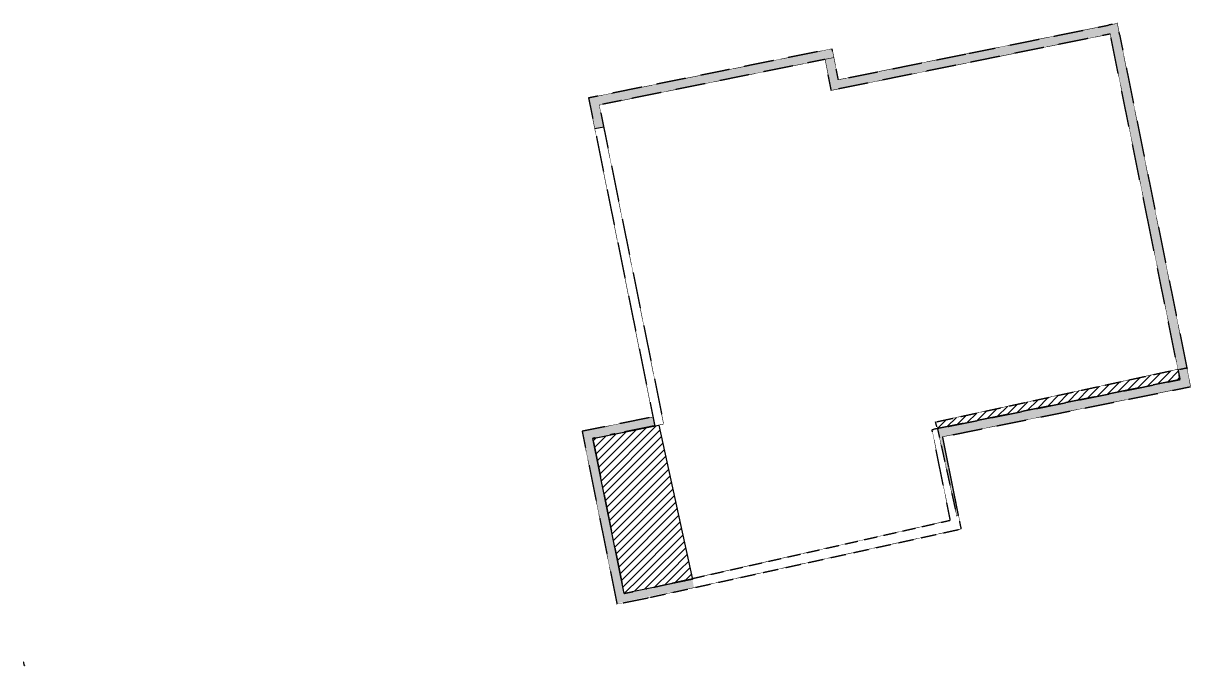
# Model space of a CAD drawing. Header units: inches. Extents: x 18308121 to 18310706, y 67592983 to 67594404.
import ezdxf

# ---------------------------------------------------------------- set-up
doc = ezdxf.new("R2010")
doc.units = ezdxf.units.IN
doc.header["$MEASUREMENT"] = 0
for name, pattern in [('BORDER2', [0.875, 0.25, -0.125, 0.25, -0.125, 0, -0.125]), ('DASHED2', [0.375, 0.25, -0.125]), ('HIDDEN2', [0.1875, 0.125, -0.0625])]:
    doc.linetypes.add(name, pattern=pattern)
for name, color, linetype in [('A-Anno-Dim 100', 9, 'Continuous'), ('A-Anno-Dim 25', 9, 'Continuous'), ('A-Anno-Dim 50', 9, 'Continuous'), ('A-Anno-Symbol 100', 2, 'Continuous'), ('A-Anno-Symbol 25', 2, 'Continuous'), ('A-Anno-Symbol 50', 2, 'Continuous'), ('A-Anno-Text 100', 2, 'Continuous'), ('A-Anno-Text 25', 2, 'Continuous'), ('A-Anno-Text 50', 2, 'Continuous'), ('A-Building Line', 240, 'BORDER2'), ('A-CENTER', 12, 'BORDER2'), ('A-Concrete', 4, 'Continuous'), ('A-Dashed', 9, 'DASHED2'), ('A-Demo', 2, 'DASHED2'), ('A-Demolition-hatch', 50, 'Continuous'), ('A-Door', 9, 'Continuous'), ('A-Elec', 2, 'Continuous'), ('A-Elec Dashed', 12, 'Continuous'), ('A-Flor-Strs', 8, 'Continuous'), ('A-Ground', 4, 'Continuous'), ('A-Hatch Conc.', 141, 'Continuous'), ('A-Hatch Elevation', 30, 'Continuous'), ('A-Hatch Shadow', 253, 'Continuous'), ('A-Hatch Wall', 240, 'Continuous'), ('A-Hatch Window', 96, 'Continuous'), ('A-HATCH-01', 30, 'Continuous'), ('A-HATCH-02', 140, 'Continuous'), ('A-HATCH-03', 72, 'Continuous'), ('A-HATCH-04', 201, 'Continuous'), ('A-HATCH-05', 40, 'Continuous'), ('A-HATCH-06', 61, 'Continuous'), ('A-hatch-floor', 253, 'Continuous'), ('A-Kkt', 2, 'DASHED2'), ('A-Light Fixture', 2, 'Continuous'), ('A-Ovhd', 9, 'HIDDEN2'), ('A-pfix', 12, 'Continuous'), ('A-Pool', 131, 'Continuous'), ('A-Property Line', 162, 'BORDER2'), ('A-View 1', 3, 'Continuous'), ('A-View 2', 2, 'Continuous'), ('A-view 3', 9, 'Continuous'), ('A-View 4', 8, 'Continuous'), ('A-View 5', 12, 'Continuous'), ('A-Wall', 3, 'Continuous'), ('A-Wall Hatch', 252, 'Continuous'), ('A-Wall_Head', 8, 'DASHED2'), ('A-Window', 12, 'Continuous'), ('A-Window sill', 9, 'Continuous')]:
    doc.layers.add(name, color=color, linetype=linetype)
doc.layers.add('A-Area', color=11, linetype='Continuous', plot=False)
doc.layers.add('A-unplot', color=3, linetype='Continuous', plot=False)
pattern_1 = [(44.99999999999997, (18307256.00431007, 67592024.84251298), (-8.838834764831848, 8.838834764831846), [])]

# ---------------------------------------------------------------- blocks, each defined once
blk = doc.blocks.new('layers')
at = {"layer": 'A-HATCH-01'}
blk.add_hatch(color=256, dxfattribs=at).paths.add_polyline_path([(-16.64990881157806, -137.2079014624815), (-16.64990881176432, -128.7079014667655), (-8.149908812788766, -128.7079014669518), (-8.149908812602519, -137.2079014624815)])
at = {"layer": 'A-HATCH-02'}
blk.add_hatch(color=256, dxfattribs=at).paths.add_polyline_path([(-5.649908814558302, -126.2079014683266), (-5.64990881465144, -117.7079014731695), (2.85009118423099, -117.7079014731695), (2.85009118423099, -126.2079014685129)])
at = {"layer": 'A-HATCH-03'}
blk.add_hatch(color=256, dxfattribs=at).paths.add_polyline_path([(-16.6499088134407, -126.2079014669518), (-16.64990881353384, -117.707901471981), (-8.149908814651425, -117.7079014716084), (-8.149908814465164, -126.2079014673243)])
at = {"layer": 'A-HATCH-04'}
blk.add_hatch(color=256, dxfattribs=at).paths.add_polyline_path([(-5.649908815365052, -104.2079014776398), (-5.64990881545819, -95.70790148211015), (2.85009118351735, -95.70790148248267), (2.850091183610488, -104.2079014778261)])
at = {"layer": 'A-HATCH-05'}
blk.add_hatch(color=256, dxfattribs=at).paths.add_polyline_path([(-16.64990881340927, -115.207901471981), (-16.64990881350241, -106.707901476265), (-8.149908814526867, -106.7079014764513), (-8.149908814526867, -115.207901471981)])
at = {"layer": 'A-HATCH-06'}
blk.add_hatch(color=256, dxfattribs=at).paths.add_polyline_path([(-16.64990881434059, -104.2079014764513), (-16.64990881443373, -95.70790148110791), (-8.149908815365052, -95.70790148092165), (-8.14990881517879, -104.2079014766376)])
at = {"layer": 'A-hatch-floor'}
blk.add_hatch(color=256, dxfattribs=at).paths.add_polyline_path([(-5.649908814433729, -115.2079014729832), (-5.649908814713143, -106.7079014774535), (2.850091184355534, -106.7079014774535), (2.850091184448672, -115.2079014731694)])
at = {"layer": 'A-Pool'}
blk.add_hatch(color=256, dxfattribs=at).paths.add_polyline_path([(-5.649908812695656, -137.2079014634837), (-5.64990881278878, -128.7079014681403), (2.850091186186773, -128.7079014679541), (2.850091186279897, -137.20790146367)])
blk.add_lwpolyline([(-19.34255722974774, 55.55932498360951), (4.971274426455267, 55.55932498360951)])
for points in [[(-16.64990881434059, -104.2079014764513), (-16.64990881443373, -95.70790148110791), (-8.149908815365052, -95.70790148092165), (-8.14990881517879, -104.2079014766376)], [(-16.64990881415434, -115.207901471981), (-16.64990881434059, -106.7079014764513), (-8.149908815365052, -106.707901476265), (-8.149908815271914, -115.207901471981)], [(-16.6499088134407, -126.2079014669518), (-16.64990881353384, -117.707901471981), (-8.149908814651425, -117.7079014716084), (-8.149908814465164, -126.2079014673243)], [(-16.64990881325443, -137.2079014624815), (-16.6499088134407, -128.7079014669518), (-8.149908814558287, -128.7079014667655), (-8.149908814372026, -137.2079014622952)], [(-5.649908815365052, -104.2079014776398), (-5.64990881545819, -95.70790148211015), (2.85009118351735, -95.70790148248267), (2.850091183610488, -104.2079014778261)], [(-5.64990881545819, -115.2079014731694), (-5.649908815644466, -106.7079014776398), (2.85009118351735, -106.7079014772673), (2.850091183610488, -115.2079014731694)], [(-5.649908814558302, -126.2079014683266), (-5.64990881465144, -117.7079014731695), (2.85009118423099, -117.7079014731695), (2.85009118423099, -126.2079014685129)], [(-5.649908814372026, -137.2079014634837), (-5.649908814558302, -128.7079014681403), (2.850091184417252, -128.7079014677678), (2.850091184510376, -137.20790146367)]]:
    blk.add_lwpolyline(points, close=True)
at = {"layer": 'A-Anno-Dim 100'}
blk.add_lwpolyline([(-19.34255722974774, 37.55932498360951), (4.971274426455267, 37.55932498360951)], dxfattribs=at)
at = {"layer": 'A-Anno-Dim 25'}
blk.add_line((-19.34255722974774, 58.55932498360951), (4.971274426455267, 58.55932498360951), dxfattribs=at)
at = {"layer": 'A-Anno-Dim 50'}
blk.add_lwpolyline([(-19.34255722974774, 34.55932498360951), (4.971274426455267, 34.55932498360951)], dxfattribs=at)
at = {"layer": 'A-Anno-Symbol 100'}
blk.add_lwpolyline([(-19.34255722974774, -10.44067501639049), (4.971274426455267, -10.44067501639049)], dxfattribs=at)
at = {"layer": 'A-Anno-Symbol 25'}
blk.add_lwpolyline([(-19.34255722974774, -13.44067501639049), (4.971274426455267, -13.44067501639049)], dxfattribs=at)
at = {"layer": 'A-Anno-Symbol 50'}
blk.add_lwpolyline([(-19.34255722974774, -16.44067501639049), (4.971274426455267, -16.44067501639049)], dxfattribs=at)
at = {"layer": 'A-Anno-Text 100'}
blk.add_lwpolyline([(-19.34255722974774, -19.44067501639049), (4.971274426455267, -19.44067501639049)], dxfattribs=at)
at = {"layer": 'A-Anno-Text 25'}
blk.add_line((-19.34255722974774, 61.55932498360949), (4.971274426455267, 61.55932498360949), dxfattribs=at)
at = {"layer": 'A-Anno-Text 50'}
blk.add_line((-19.34255722974774, 64.55932498360949), (4.971274426455267, 64.55932498360949), dxfattribs=at)
at = {"layer": 'A-Area'}
blk.add_line((-19.34255722974774, 67.55932498360949), (4.971274426455267, 67.55932498360949), dxfattribs=at)
at = {"layer": 'A-Building Line'}
blk.add_lwpolyline([(-19.34255722974774, 52.55932498360951), (4.971274426455267, 52.55932498360951)], dxfattribs=at)
at = {"layer": 'A-CENTER', "ltscale": 0.5}
blk.add_line((-19.34255722974774, -61.4406750163905), (4.971274426455267, -61.4406750163905), dxfattribs=at)
at = {"layer": 'A-Concrete'}
blk.add_lwpolyline([(-19.34255722974774, 49.55932498360951), (4.971274426455267, 49.55932498360951)], dxfattribs=at)
at = {"layer": 'A-Dashed'}
blk.add_lwpolyline([(-19.34255722974774, 46.55932498360951), (4.971274426455267, 46.55932498360951)], dxfattribs=at)
at = {"layer": 'A-Demo'}
blk.add_lwpolyline([(-19.34255722974774, 43.55932498360951), (4.971274426455267, 43.55932498360951)], dxfattribs=at)
at = {"layer": 'A-Demolition-hatch'}
blk.add_lwpolyline([(-19.34255722974774, 40.55932498360951), (4.971274426455267, 40.55932498360951)], dxfattribs=at)
at = {"layer": 'A-Door'}
blk.add_lwpolyline([(-19.34255722974774, 31.55932498360951), (4.971274426455267, 31.55932498360951)], dxfattribs=at)
at = {"layer": 'A-Elec'}
blk.add_lwpolyline([(-19.34255722974774, 28.55932498360951), (4.971274426455267, 28.55932498360951)], dxfattribs=at)
at = {"layer": 'A-Elec Dashed'}
blk.add_lwpolyline([(-19.34255722974774, 25.55932498360951), (4.971274426455267, 25.55932498360951)], dxfattribs=at)
at = {"layer": 'A-Flor-Strs'}
blk.add_line((-19.34255722974774, 70.55932498360949), (4.971274426455267, 70.55932498360949), dxfattribs=at)
at = {"layer": 'A-Ground'}
blk.add_line((-19.34255722974774, -55.44067501639049), (4.971274426455267, -55.44067501639049), dxfattribs=at)
at = {"layer": 'A-Hatch Conc.'}
blk.add_lwpolyline([(-19.34255722974774, 19.55932498360951), (4.971274426455267, 19.55932498360951)], dxfattribs=at)
at = {"layer": 'A-Hatch Elevation'}
blk.add_lwpolyline([(-19.34255722974774, 16.55932498360951), (4.971274426455267, 16.55932498360951)], dxfattribs=at)
at = {"layer": 'A-Hatch Shadow'}
blk.add_lwpolyline([(-19.34255722974774, 13.55932498360951), (4.971274426455267, 13.55932498360951)], dxfattribs=at)
at = {"layer": 'A-Hatch Wall'}
blk.add_lwpolyline([(-19.34255722974774, 10.55932498360951), (4.971274426455267, 10.55932498360951)], dxfattribs=at)
at = {"layer": 'A-Hatch Window'}
blk.add_lwpolyline([(-19.34255722974774, 7.559324983609514), (4.971274426455267, 7.559324983609514)], dxfattribs=at)
at = {"layer": 'A-HATCH-01'}
blk.add_line((4.971274426455267, -88.90705031651099), (-19.34255722974774, -88.90705031651099), dxfattribs=at)
at = {"layer": 'A-HATCH-02'}
blk.add_line((4.971274426455267, -85.90705031651099), (-19.34255722974774, -85.90705031651099), dxfattribs=at)
at = {"layer": 'A-HATCH-03'}
blk.add_line((4.971274426455267, -82.90705031651099), (-19.34255722974774, -82.90705031651099), dxfattribs=at)
at = {"layer": 'A-HATCH-04'}
blk.add_line((4.971274426455267, -73.90705031651099), (-19.34255722974774, -73.90705031651099), dxfattribs=at)
at = {"layer": 'A-HATCH-05'}
blk.add_line((4.971274426455267, -76.90705031651099), (-19.34255722974774, -76.90705031651099), dxfattribs=at)
at = {"layer": 'A-HATCH-06'}
blk.add_line((4.971274426455267, -70.90705031651099), (-19.34255722974774, -70.90705031651099), dxfattribs=at)
at = {"layer": 'A-hatch-floor'}
blk.add_line((4.971274426455267, -79.90705031651099), (-19.34255722974774, -79.90705031651099), dxfattribs=at)
at = {"layer": 'A-Kkt'}
blk.add_lwpolyline([(-19.34255722974774, 4.559324983609514), (4.971274426455267, 4.559324983609514)], dxfattribs=at)
at = {"layer": 'A-Light Fixture'}
blk.add_lwpolyline([(-19.34255722974774, 1.559324983609514), (4.971274426455267, 1.559324983609514)], dxfattribs=at)
at = {"layer": 'A-Ovhd'}
blk.add_lwpolyline([(-19.34255722974774, -1.440675016390486), (4.971274426455267, -1.440675016390486)], dxfattribs=at)
at = {"layer": 'A-pfix'}
blk.add_line((-19.34255722974774, -58.44067501639049), (4.971274426455267, -58.44067501639049), dxfattribs=at)
at = {"layer": 'A-Pool'}
blk.add_line((4.971274426455267, -91.90705031651099), (-19.34255722974774, -91.90705031651099), dxfattribs=at)
blk.add_lwpolyline([(-19.34255722974774, -4.440675016390486), (4.971274426455267, -4.440675016390486)], dxfattribs=at)
at = {"layer": 'A-Property Line'}
blk.add_lwpolyline([(-19.34255722974774, -7.440675016390486), (4.971274426455267, -7.440675016390486)], dxfattribs=at)
at = {"layer": 'A-unplot'}
blk.add_lwpolyline([(-19.34255722974774, -22.44067501639049), (4.971274426455267, -22.44067501639049)], dxfattribs=at)
at = {"layer": 'A-View 1'}
blk.add_lwpolyline([(-19.34255722974774, -25.44067501639049), (4.971274426455267, -25.44067501639049)], dxfattribs=at)
at = {"layer": 'A-View 2'}
blk.add_lwpolyline([(-19.34255722974774, -28.44067501639049), (4.971274426455267, -28.44067501639049)], dxfattribs=at)
at = {"layer": 'A-view 3'}
blk.add_lwpolyline([(-19.34255722974774, -31.44067501639049), (4.971274426455267, -31.44067501639049)], dxfattribs=at)
at = {"layer": 'A-View 4'}
blk.add_lwpolyline([(-19.34255722974774, -34.44067501639049), (4.971274426455267, -34.44067501639049)], dxfattribs=at)
at = {"layer": 'A-View 5'}
blk.add_lwpolyline([(-19.34255722974774, -37.44067501639049), (4.971274426455267, -37.44067501639049)], dxfattribs=at)
at = {"layer": 'A-Wall'}
blk.add_lwpolyline([(-19.34255722974774, -40.44067501639049), (4.971274426455267, -40.44067501639049)], dxfattribs=at)
at = {"layer": 'A-Wall Hatch'}
blk.add_lwpolyline([(-19.34255722974774, -43.44067501639049), (4.971274426455267, -43.44067501639049)], dxfattribs=at)
at = {"layer": 'A-Wall_Head'}
blk.add_lwpolyline([(-19.34255722974774, -46.44067501639049), (4.971274426455267, -46.44067501639049)], dxfattribs=at)
at = {"layer": 'A-Window'}
blk.add_lwpolyline([(-19.34255722974774, -49.44067501639049), (4.971274426455267, -49.44067501639049)], dxfattribs=at)
at = {"layer": 'A-Window sill'}
blk.add_lwpolyline([(-19.34255722974774, -52.44067501639049), (4.971274426455267, -52.44067501639049)], dxfattribs=at)

msp = doc.modelspace()

# ---------------------------------------------------------------- hatches: boundary and pattern name
at = {"layer": 'A-Demolition-hatch'}
h = msp.add_hatch(color=256, dxfattribs=at)
h.dxf.hatch_style = 1
h.paths.add_polyline_path([(18310705.66743443, 67593600.09063648), (18310548.25833412, 67594379.35142416), (18310543.30836241, 67594403.85648037), (18310523.70431737, 67594399.896503), (18310214.94060905, 67594337.52685948), (18309925.78094572, 67594279.11719333), (18309911.92102492, 67594347.73135072), (18309441.42394561, 67594252.6918939), (18309372.8097882, 67594238.83197315), (18309386.66970899, 67594170.21781574), (18309406.27375396, 67594174.1777931), (18309396.37381054, 67594223.18790554), (18309445.38392297, 67594233.08784896), (18309896.27695733, 67594324.16732837), (18309910.1368781, 67594255.55317096), (18310527.6642947, 67594380.29245822), (18310612.80380813, 67593958.80549136), (18310682.10341209, 67593615.7347041), (18310145.19809221, 67593507.28091729), (18310187.77917823, 67593314.51045895), (18310191.78807115, 67593315.38878778), (18310156.75417519, 67593489.21127026)])
h = msp.add_hatch(dxfattribs=at)
h.set_pattern_fill('ANSI31', color=256, scale=100)
h.set_pattern_definition([(45, (0, 0), (-8.838834764831843, 8.838834764831844), [])])
h.paths.add_polyline_path([(18310682.10340965, 67593615.73470363), (18310145.19809221, 67593507.28091727), (18310140.82290468, 67593521.88427721), (18310677.48155798, 67593638.6153995)])
h = msp.add_hatch(color=256, dxfattribs=at)
h.dxf.hatch_style = 1
h.paths.add_polyline_path([(18309515.36897339, 67593533.08635415), (18309427.15077098, 67593515.266456), (18309358.53661358, 67593501.40653521), (18309426.66374349, 67593164.14013326), (18309446.23690094, 67593168.25302075), (18309382.10063592, 67593485.76246762), (18309431.11074834, 67593495.66241102), (18309519.32895076, 67593513.48230918)])
h = msp.add_hatch(dxfattribs=at)
h.set_pattern_fill('ANSI31', color=256, scale=100, angle=1.272221872585407e-14)
h.set_pattern_definition(pattern_1)
h.paths.add_polyline_path([(18309527.98123215, 67593515.23005252), (18309382.10063592, 67593485.76246764), (18309446.23690094, 67593168.25302076), (18309596.79630458, 67593199.88991362)])
h = msp.add_hatch(dxfattribs=at)
h.set_pattern_fill('ANSI31', color=256, scale=100, angle=1.272221872585407e-14)
h.set_pattern_definition(pattern_1)
h.paths.add_polyline_path([(18309596.79630458, 67593199.88991362), (18309446.23690094, 67593168.25302076), (18309451.40023986, 67593142.69168064), (18309602.61278509, 67593173.2363084)])
h = msp.add_hatch(color=256, dxfattribs=at)
h.dxf.hatch_style = 1
h.paths.add_polyline_path([(18309446.23690094, 67593168.25302075), (18309426.66374349, 67593164.14013326), (18309435.42689602, 67593120.75775497), (18309605.70995341, 67593156.4342435), (18309602.85648499, 67593173.28553528), (18309500.41035225, 67593152.59162404), (18309451.40023986, 67593142.69168063)])

# ---------------------------------------------------------------- linework, layer by layer
at = {"layer": 'A-Demo'}
for p, q in [((18310543.30836241, 67594403.85648037), (18310523.70431737, 67594399.896503)), ((18310548.25833412, 67594379.35142416), (18310543.30836241, 67594403.85648037)), ((18310214.94060905, 67594337.52685948), (18310523.70431734, 67594399.89650312)), ((18309925.78094572, 67594279.11719333), (18310214.94060906, 67594337.52685948)), ((18310329.23060258, 67593544.4551115), (18310133.19015285, 67593504.85533786)), ((18310197.928522, 67593285.37582576), (18310156.7541752, 67593489.21127021)), ((18309504.37032962, 67593132.98757909), (18310197.928522, 67593285.37582576))]:
    msp.add_line(p, q, dxfattribs=at)
at = {"layer": 'A-Demo', "extrusion": (-1.091878737308e-05, 5.405394973881809e-05, 0.9999999984794753)}
for p, q in [((18310145.19809221, 67593507.28091727), (18310187.77917823, 67593314.51045895, 0.01088493834777182)), ((18310191.78807115, 67593315.38878778, 0.01088123345471104), (18310156.75417518, 67593489.21127032, 0.001102914044167846)), ((18310187.77917823, 67593314.51045895, 0.01088493834777182), (18310191.78807115, 67593315.38878778, 0.01088123345471104))]:
    msp.add_line(p, q, dxfattribs=at)
at = {"layer": 'A-Demo'}
for points, elevation in [([(18310173.63830851, 67593304.61493513), (18310133.19015285, 67593504.85533786), (18310682.10341209, 67593615.7347041), (18310612.80380813, 67593958.80549136), (18310527.6642947, 67594380.29245822), (18309910.1368781, 67594255.55317096), (18309896.27695733, 67594324.16732837), (18309445.38392297, 67594233.08784896), (18309396.37381054, 67594223.18790554), (18309538.93299573, 67593517.44228658), (18309431.11074834, 67593495.66241105), (18309382.10063592, 67593485.76246764), (18309451.40023985, 67593142.69168065), (18309500.41035225, 67593152.59162404), (18310173.63830877, 67593304.61493519)], -1.584403719334659e-10), ([(18309515.36897339, 67593533.08635418), (18309519.32895076, 67593513.48230919)], -1.772875179995026e-10)]:
    msp.add_lwpolyline(points, dxfattribs=dict(at, elevation=elevation))
for points in [[(18310548.25833412, 67594379.35142416), (18310705.66743443, 67593600.09063648)], [(18309925.78094572, 67594279.11719333), (18309911.92102492, 67594347.73135072), (18309441.42394561, 67594252.6918939), (18309372.8097882, 67594238.83197315), (18309515.36897339, 67593533.08635418), (18309427.15077097, 67593515.26645601), (18309358.53661358, 67593501.40653524), (18309435.75617225, 67593119.12765831), (18309504.37032962, 67593132.98757909)], [(18310156.75417519, 67593489.21127026), (18310705.66743443, 67593600.09063648)]]:
    msp.add_lwpolyline(points, dxfattribs=at)
at = {"layer": 'A-Demo', "extrusion": (0.03502459566056584, 0.006799517307408991, 0.999363319450539)}
for points, elevation in [([(62866014.16250192, -30836621.60048285), (62866014.31381326, -30836641.58717722)], 1100905.490745693), ([(62865191.31940972, -30837258.22514781), (62865191.679018, -30837278.23573985)], 1100906.167503309)]:
    msp.add_lwpolyline(points, dxfattribs=dict(at, elevation=elevation))
at = {"layer": 'A-Demo', "extrusion": (-1.091878737308e-05, 5.405394973881809e-05, 0.9999999984794753), "elevation": 3453.771463044788}
msp.add_lwpolyline([(18310682.10231815, 67593615.64676215), (18310145.19700075, 67593507.19297564), (18310140.8218132, 67593521.7963356), (18310677.48046647, 67593638.52745804)], close=True, dxfattribs=at)
at = {"layer": 'A-Demolition-hatch'}
msp.add_lwpolyline([(18309406.27375395, 67594174.1777931), (18309386.66970899, 67594170.21781574)], dxfattribs=at)
at = {"layer": 'A-Demolition-hatch', "elevation": -1.114841552407597e-10}
msp.add_lwpolyline([(18309382.10063592, 67593485.76246764), (18309527.98123214, 67593515.23005255), (18309602.61278509, 67593173.23630843), (18309451.40023985, 67593142.69168065)], close=True, dxfattribs=at)

# ---------------------------------------------------------------- block references
at = {"xscale": 0.03937007874015747, "yscale": 0.03937007874015747, "zscale": 0.03937007874015747, "rotation": 11.41996263558604}
msp.add_blockref('layers', (18308122.76001268, 67592988.34897465), dxfattribs=at)

doc.saveas('drawing.dxf')
